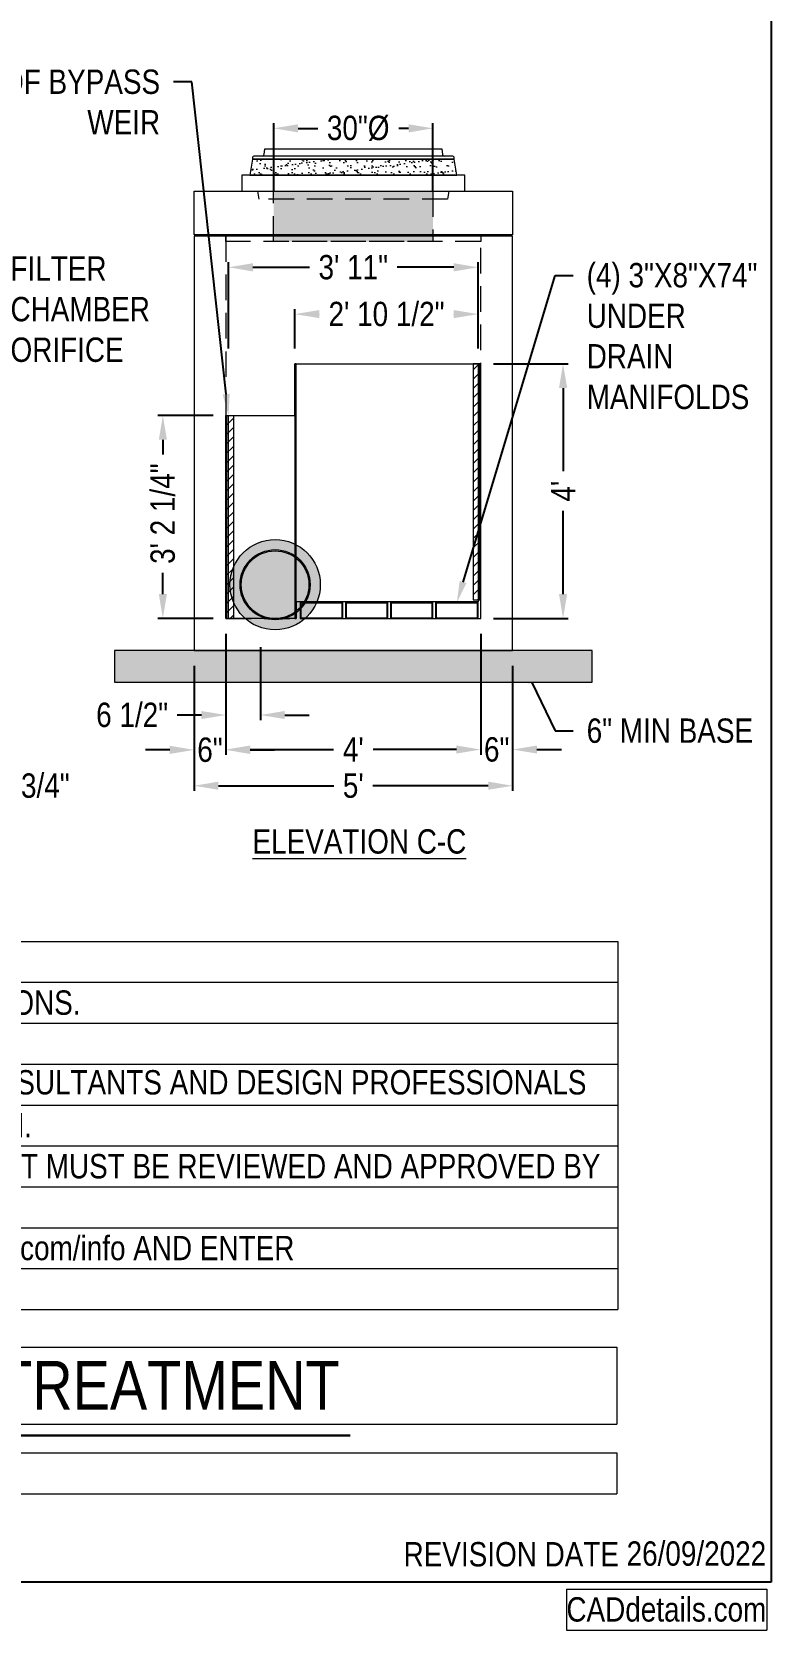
# Model space of a CAD drawing. Extents: x 0 to 216, y -5 to 280.
# Drawn here: x 143.7 to 216, y -4.7 to 151.6 of the extents above; entities that cross this region are included whole.
import ezdxf
from ezdxf import colors
from ezdxf.entities.mleader import LeaderData, LeaderLine
from ezdxf.math import Vec2, Vec3

# ---------------------------------------------------------------- set-up
doc = ezdxf.new("R2010")
doc.units = 0
doc.header["$LTSCALE"] = 10
doc.header["$MEASUREMENT"] = 0
doc.header["$PDMODE"] = 35
doc.linetypes.add('HIDDEN', pattern=[0.375, 0.25, -0.125])
doc.layers.get('0').update_dxf_attribs({"linetype": 'CONTINUOUS'})
doc.layers.get('Defpoints').update_dxf_attribs({"linetype": 'CONTINUOUS'})
for name, color, linetype in [('2628-LOGO$0$CADdetails-7-VERYFINE', 7, 'CONTINUOUS'), ('2628-LOGO$0$CADdetails-FRAME', 7, 'CONTINUOUS'), ('CADdetails-9-TITLEBLOCK', 7, 'CONTINUOUS')]:
    doc.layers.add(name, color=color, linetype=linetype)
for name, color, linetype, lineweight in [('CADdetails-1-ANNO', 41, 'CONTINUOUS', 5), ('CADdetails-2-HATCH', 8, 'CONTINUOUS', 5), ('CADdetails-3-FINE', 11, 'CONTINUOUS', 5), ('CADdetails-3-HIDDEN', 11, 'HIDDEN', 5), ('CADdetails-4-LIGHT', 3, 'CONTINUOUS', 13), ('CADdetails-5-MEDIUM', 4, 'CONTINUOUS', 18), ('CADdetails-6-HEAVY', 6, 'CONTINUOUS', 30)]:
    doc.layers.add(name, color=color, linetype=linetype, lineweight=lineweight)
doc.styles.add('2628-LOGO$0$CADdetails-DIMENSIONS', font='ARIALN.TTF', dxfattribs={"height": 2.38})
doc.styles.add('2628-LOGO$0$CADdetails-NOTES', font='ARIALN.TTF', dxfattribs={"height": 2.38})
doc.styles.add('CADdetails-DETAILTITLE', font='ARIALN.TTF', dxfattribs={"height": 4.77})
doc.styles.add('CADdetails-DIMENSIONS', font='ARIALN.TTF', dxfattribs={"height": 2.38})
doc.styles.add('CADdetails-NOTES', font='ARIALN.TTF', dxfattribs={"height": 2.38})
doc.dimstyles.new('CADdetails-DIM', dxfattribs={"dimtxt": 2.38, "dimasz": 2.38, "dimexe": 0.5, "dimexo": 1.5, "dimgap": 1, "dimtad": 0, "dimzin": 0, "dimdsep": 46, "dimtxsty": 'CADdetails-DIMENSIONS', "dimcen": 1, "dimclrd": 256, "dimclre": 256, "dimclrt": 256, "dimadec": 0, "dimazin": 0, "dimtfac": 1, "dimtofl": 0, "dimtmove": 0, "dimatfit": 3, "dimfxl": 1, "dimtolj": 1, "dimtzin": 0, "dimarcsym": 0})

# ---------------------------------------------------------------- blocks, each defined once
blk = doc.blocks.new('*T42')
at = {"layer": 'Defpoints', "color": 8, "linetype": 'ByBlock', "lineweight": 0, "transparency": 16777216}
for p, q in [((0, 0), (184.71, 0)), ((0, 0), (0, -36)), ((184.71, 0), (184.71, -36)), ((0, -4), (184.71, -4)), ((0, -8), (184.71, -8)), ((0, -12), (184.71, -12)), ((0, -16), (184.71, -16)), ((0, -20), (184.71, -20)), ((0, -24), (184.71, -24)), ((0, -28), (184.71, -28)), ((0, -32), (184.71, -32)), ((0, -36), (184.71, -36))]:
    blk.add_line(p, q, dxfattribs=at)
at = {"layer": '2628-LOGO$0$CADdetails-FRAME', "transparency": 16777216, "char_height": 2.38, "width": 184.5948, "attachment_point": 4, "style": '2628-LOGO$0$CADdetails-NOTES'}
for s, insert in [('NOTES:', (0.06, -2)), ("1.   INSTALLATION TO BE COMPLETED IN ACCORDANCE WITH MANUFACTURER'S SPECIFICATIONS.", (0.06, -6)), ('2.   DO NOT SCALE DRAWING.', (0.06, -10)), ('3.   THIS DRAWING IS INTENDED FOR USE BY ARCHITECTS, ENGINEERS, CONTRACTORS, CONSULTANTS AND DESIGN PROFESSIONALS', (0.06, -14)), ('      FOR PLANNING PURPOSES ONLY.  THIS DRAWING MAY NOT BE USED FOR CONSTRUCTION.', (0.06, -18)), ('4.   ALL INFORMATION CONTAINED HEREIN WAS CURRENT AT THE TIME OF DEVELOPMENT BUT MUST BE REVIEWED AND APPROVED BY', (0.06, -22)), ('      THE PRODUCT MANUFACTURER TO BE CONSIDERED ACCURATE.', (0.06, -26)), ("5.   CONTRACTOR'S NOTE: FOR PRODUCT AND COMPANY INFORMATION VISIT www.CADdetails.com/info AND ENTER", (0.06, -30)), ('      REFERENCE NUMBER', (0.06, -34))]:
    blk.add_mtext(s, dxfattribs=dict(at, insert=insert))
blk = doc.blocks.new('*T43')
at = {"layer": 'Defpoints', "color": 8, "linetype": 'ByBlock', "lineweight": 0, "transparency": 16777216}
for p, q in [((0, 0), (19.6, 0)), ((0, 0), (0, -4)), ((19.6, 0), (19.6, -4)), ((0, -4), (19.6, -4))]:
    blk.add_line(p, q, dxfattribs=at)
at = {"layer": '2628-LOGO$0$CADdetails-7-VERYFINE', "transparency": 16777216, "insert": (19.54, -2), "char_height": 2.38, "width": 19.4793, "attachment_point": 6, "style": '2628-LOGO$0$CADdetails-NOTES'}
blk.add_mtext('CADdetails.com', dxfattribs=at)
blk = doc.blocks.new('2628-LOGO')
at = {"layer": '2628-LOGO$0$CADdetails-FRAME'}
for p, q in [((216, 280), (216, 0)), ((216, 0), (0, 0))]:
    blk.add_line(p, q, dxfattribs=at)
for name, p in [('*T42', (16.3, 62.65)), ('*T43', (196, -0.69))]:
    blk.add_blockref(name, p)
at = {"layer": '2628-LOGO$0$CADdetails-7-VERYFINE', "char_height": 2.38, "attachment_point": 1}
for s, width, gutter_width, insert, style in [('REVISION DATE', 24.5006, 11.9, (180.08, 3.91), '2628-LOGO$0$CADdetails-NOTES'), ('26/09/2022', 13.6761, 23.85, (201.88, 3.98), '2628-LOGO$0$CADdetails-DIMENSIONS')]:
    blk.add_mtext_dynamic_manual_height_columns(s, width=width, gutter_width=gutter_width, heights=[0], dxfattribs=dict(at, insert=insert, style=style))
blk = doc.blocks.new('*T2')
at = {"layer": 'Defpoints', "color": 8, "linetype": 'ByBlock', "lineweight": 0, "transparency": 16777216}
for p, q in [((0, 0), (165.2, 0)), ((0, 0), (0, -4)), ((165.2, 0), (165.2, -4)), ((0, -4), (165.2, -4))]:
    blk.add_line(p, q, dxfattribs=at)
at = {"layer": 'CADdetails-5-MEDIUM', "transparency": 16777216, "insert": (0.06, -2), "char_height": 2.38, "width": 165.0809, "attachment_point": 4, "style": 'CADdetails-NOTES'}
blk.add_mtext('KRAKEN® STORMWATER FILTRATION (KF-4-8-72)', dxfattribs=at)
blk = doc.blocks.new('*T3')
at = {"layer": 'Defpoints', "color": 8, "linetype": 'ByBlock', "lineweight": 0, "transparency": 16777216}
for p, q in [((0, 0), (165.65, 0)), ((0, 0), (0, -7.56)), ((165.65, 0), (165.65, -7.56)), ((0, -7.56), (165.65, -7.56))]:
    blk.add_line(p, q, dxfattribs=at)
at = {"layer": 'CADdetails-6-HEAVY', "transparency": 16777216, "insert": (0.06, -3.78), "char_height": 4.77, "width": 165.5323, "attachment_point": 4, "style": 'CADdetails-DETAILTITLE'}
blk.add_mtext('THE KRAKEN® FILTER - STORMWATER TREATMENT', dxfattribs=at)
blk = doc.blocks.new('*D32')
at = {"layer": 'CADdetails-1-ANNO', "lineweight": -2, "transparency": 16777216}
for p, q in [((120.59, 92.73), (120.59, 77.37)), ((132.92, 92.73), (132.92, 77.37)), ((122.97, 77.87), (130.54, 77.87)), ((132.92, 77.87), (135.3, 77.87))]:
    blk.add_line(p, q, dxfattribs=at)
at = {"layer": 'CADdetails-1-ANNO', "transparency": 16777216}
for points in [[(122.97, 78.27), (122.97, 77.48), (120.59, 77.87)], [(130.54, 78.27), (130.54, 77.48), (132.92, 77.87)]]:
    blk.add_solid(points, dxfattribs=at)
at = {"layer": 'Defpoints', "color": 0, "transparency": 16777216}
for p in [(120.59, 94.23), (132.92, 94.23), (132.92, 77.87)]:
    blk.add_point(p, dxfattribs=at)
at = {"layer": 'CADdetails-1-ANNO', "transparency": 16777216, "insert": (141.76, 77.87), "char_height": 2.38, "attachment_point": 5, "style": 'CADdetails-DIMENSIONS'}
blk.add_mtext('\\A1;1\' 11 3/4"', dxfattribs=at)
blk = doc.blocks.new('*D10')
at = {"layer": 'CADdetails-1-ANNO', "lineweight": -2, "transparency": 16777216}
for p, q in [((161.46, 114.08), (156.04, 114.08)), ((156.54, 111.7), (156.54, 110.28)), ((156.54, 96.61), (156.54, 98.69)), ((161.46, 94.23), (156.04, 94.23))]:
    blk.add_line(p, q, dxfattribs=at)
at = {"layer": 'CADdetails-1-ANNO', "transparency": 16777216}
for points in [[(156.15, 111.7), (156.94, 111.7), (156.54, 114.08)], [(156.15, 96.61), (156.94, 96.61), (156.54, 94.23)]]:
    blk.add_solid(points, dxfattribs=at)
at = {"layer": 'Defpoints', "color": 0, "transparency": 16777216}
for p in [(162.96, 114.08), (156.54, 94.23), (162.96, 94.23)]:
    blk.add_point(p, dxfattribs=at)
at = {"layer": 'CADdetails-1-ANNO', "transparency": 16777216, "insert": (156.54, 104.48), "char_height": 2.38, "attachment_point": 5, "rotation": 90, "style": 'CADdetails-DIMENSIONS'}
blk.add_mtext('\\A1;3\' 2 1/4"', dxfattribs=at)
blk = doc.blocks.new('*D11')
at = {"layer": 'CADdetails-1-ANNO', "lineweight": -2, "transparency": 16777216}
for p, q in [((162.96, 120.64), (162.96, 129.07)), ((165.34, 128.57), (170.88, 128.57)), ((184.98, 128.57), (179.44, 128.57)), ((187.36, 120.64), (187.36, 129.07))]:
    blk.add_line(p, q, dxfattribs=at)
at = {"layer": 'CADdetails-1-ANNO', "transparency": 16777216}
for points in [[(165.34, 128.97), (165.34, 128.17), (162.96, 128.57)], [(184.98, 128.97), (184.98, 128.17), (187.36, 128.57)]]:
    blk.add_solid(points, dxfattribs=at)
at = {"layer": 'Defpoints', "color": 0, "transparency": 16777216}
for p in [(162.96, 128.57), (162.96, 119.14), (187.36, 119.14)]:
    blk.add_point(p, dxfattribs=at)
at = {"layer": 'CADdetails-1-ANNO', "transparency": 16777216, "insert": (175.16, 128.57), "char_height": 2.38, "attachment_point": 5, "style": 'CADdetails-DIMENSIONS'}
blk.add_mtext('\\A1;3\' 11"', dxfattribs=at)
blk = doc.blocks.new('*D12')
at = {"layer": 'CADdetails-1-ANNO', "lineweight": -2, "transparency": 16777216}
for p, q in [((169.45, 120.64), (169.45, 124.49)), ((171.83, 123.99), (171.84, 123.99)), ((184.98, 123.99), (184.98, 123.99)), ((187.36, 120.64), (187.36, 124.49))]:
    blk.add_line(p, q, dxfattribs=at)
at = {"layer": 'CADdetails-1-ANNO', "transparency": 16777216}
for points in [[(171.83, 124.39), (171.83, 123.6), (169.45, 123.99)], [(184.98, 124.39), (184.98, 123.6), (187.36, 123.99)]]:
    blk.add_solid(points, dxfattribs=at)
at = {"layer": 'Defpoints', "color": 0, "transparency": 16777216}
for p in [(187.36, 123.99), (169.45, 119.14), (187.36, 119.14)]:
    blk.add_point(p, dxfattribs=at)
at = {"layer": 'CADdetails-1-ANNO', "transparency": 16777216, "insert": (178.41, 123.99), "char_height": 2.38, "attachment_point": 5, "style": 'CADdetails-DIMENSIONS'}
blk.add_mtext('\\A1;2\' 10 1/2"', dxfattribs=at)
blk = doc.blocks.new('*D13')
at = {"layer": 'CADdetails-1-ANNO', "lineweight": -2, "transparency": 16777216}
for p, q in [((188.86, 119.14), (196.17, 119.14)), ((195.67, 116.76), (195.67, 108.62)), ((195.67, 96.61), (195.67, 104.75)), ((188.86, 94.23), (196.17, 94.23))]:
    blk.add_line(p, q, dxfattribs=at)
at = {"layer": 'CADdetails-1-ANNO', "transparency": 16777216}
for points in [[(195.27, 116.76), (196.07, 116.76), (195.67, 119.14)], [(195.27, 96.61), (196.07, 96.61), (195.67, 94.23)]]:
    blk.add_solid(points, dxfattribs=at)
at = {"layer": 'Defpoints', "color": 0, "transparency": 16777216}
for p in [(187.36, 119.14), (187.36, 94.23), (195.67, 94.23)]:
    blk.add_point(p, dxfattribs=at)
at = {"layer": 'CADdetails-1-ANNO', "transparency": 16777216, "insert": (195.67, 106.68), "char_height": 2.38, "attachment_point": 5, "rotation": 90, "style": 'CADdetails-DIMENSIONS'}
blk.add_mtext("\\A1;4'", dxfattribs=at)
blk = doc.blocks.new('*D18')
at = {"layer": 'CADdetails-1-ANNO', "lineweight": -2, "transparency": 16777216}
for p, q in [((159.59, 89.61), (159.59, 77.37)), ((190.74, 89.61), (190.74, 77.37)), ((161.97, 77.87), (173.27, 77.87)), ((188.36, 77.87), (177.06, 77.87))]:
    blk.add_line(p, q, dxfattribs=at)
at = {"layer": 'CADdetails-1-ANNO', "transparency": 16777216}
for points in [[(161.97, 78.27), (161.97, 77.48), (159.59, 77.87)], [(188.36, 78.27), (188.36, 77.48), (190.74, 77.87)]]:
    blk.add_solid(points, dxfattribs=at)
at = {"layer": 'Defpoints', "color": 0, "transparency": 16777216}
for p in [(159.59, 91.11), (190.74, 91.11), (159.59, 77.87)]:
    blk.add_point(p, dxfattribs=at)
at = {"layer": 'CADdetails-1-ANNO', "transparency": 16777216, "insert": (175.16, 77.87), "char_height": 2.38, "attachment_point": 5, "style": 'CADdetails-DIMENSIONS'}
blk.add_mtext("\\A1;5'", dxfattribs=at)
blk = doc.blocks.new('*D19')
at = {"layer": 'CADdetails-1-ANNO', "lineweight": -2, "transparency": 16777216}
for p, q in [((162.7, 92.73), (162.7, 80.91)), ((187.62, 92.73), (187.62, 80.91)), ((165.08, 81.41), (173.23, 81.41)), ((185.24, 81.41), (177.1, 81.41))]:
    blk.add_line(p, q, dxfattribs=at)
at = {"layer": 'CADdetails-1-ANNO', "transparency": 16777216}
for points in [[(165.08, 81.81), (165.08, 81.02), (162.7, 81.41)], [(185.24, 81.81), (185.24, 81.02), (187.62, 81.41)]]:
    blk.add_solid(points, dxfattribs=at)
at = {"layer": 'Defpoints', "color": 0, "transparency": 16777216}
for p in [(162.7, 94.23), (187.62, 94.23), (187.62, 81.41)]:
    blk.add_point(p, dxfattribs=at)
at = {"layer": 'CADdetails-1-ANNO', "transparency": 16777216, "insert": (175.16, 81.41), "char_height": 2.38, "attachment_point": 5, "style": 'CADdetails-DIMENSIONS'}
blk.add_mtext("\\A1;4'", dxfattribs=at)
blk = doc.blocks.new('*D20')
at = {"layer": 'CADdetails-1-ANNO', "lineweight": -2, "transparency": 16777216}
for p, q in [((162.7, 92.73), (162.7, 80.88)), ((159.59, 89.61), (159.59, 80.88)), ((157.21, 81.38), (154.83, 81.38)), ((165.08, 81.38), (167.46, 81.38))]:
    blk.add_line(p, q, dxfattribs=at)
at = {"layer": 'CADdetails-1-ANNO', "transparency": 16777216}
for points in [[(157.21, 81.78), (157.21, 80.98), (159.59, 81.38)], [(165.08, 81.78), (165.08, 80.98), (162.7, 81.38)]]:
    blk.add_solid(points, dxfattribs=at)
at = {"layer": 'Defpoints', "color": 0, "transparency": 16777216}
for p in [(162.7, 94.23), (159.59, 91.11), (162.7, 81.38)]:
    blk.add_point(p, dxfattribs=at)
at = {"layer": 'CADdetails-1-ANNO', "transparency": 16777216, "insert": (161.15, 81.38), "char_height": 2.38, "attachment_point": 5, "style": 'CADdetails-DIMENSIONS'}
blk.add_mtext('\\A1;6"', dxfattribs=at)
blk = doc.blocks.new('*D21')
at = {"layer": 'CADdetails-1-ANNO', "lineweight": -2, "transparency": 16777216}
for p, q in [((187.62, 92.73), (187.62, 80.91)), ((190.74, 89.61), (190.74, 80.91)), ((185.24, 81.41), (182.86, 81.41)), ((193.12, 81.41), (195.5, 81.41))]:
    blk.add_line(p, q, dxfattribs=at)
at = {"layer": 'CADdetails-1-ANNO', "transparency": 16777216}
for points in [[(185.24, 81.81), (185.24, 81.02), (187.62, 81.41)], [(193.12, 81.81), (193.12, 81.02), (190.74, 81.41)]]:
    blk.add_solid(points, dxfattribs=at)
at = {"layer": 'Defpoints', "color": 0, "transparency": 16777216}
for p in [(187.62, 94.23), (190.74, 91.11), (187.62, 81.41)]:
    blk.add_point(p, dxfattribs=at)
at = {"layer": 'CADdetails-1-ANNO', "transparency": 16777216, "insert": (189.18, 81.41), "char_height": 2.38, "attachment_point": 5, "style": 'CADdetails-DIMENSIONS'}
blk.add_mtext('\\A1;6"', dxfattribs=at)
blk = doc.blocks.new('*D22')
at = {"layer": 'CADdetails-1-ANNO', "lineweight": -2, "transparency": 16777216}
for p, q in [((162.7, 92.73), (162.7, 84.29)), ((166.08, 91.43), (166.08, 84.29)), ((160.32, 84.79), (157.94, 84.79)), ((168.46, 84.79), (170.84, 84.79))]:
    blk.add_line(p, q, dxfattribs=at)
at = {"layer": 'CADdetails-1-ANNO', "transparency": 16777216}
for points in [[(160.32, 85.18), (160.32, 84.39), (162.7, 84.79)], [(168.46, 85.18), (168.46, 84.39), (166.08, 84.79)]]:
    blk.add_solid(points, dxfattribs=at)
at = {"layer": 'Defpoints', "color": 0, "transparency": 16777216}
for p in [(162.7, 94.23), (166.08, 92.93), (162.7, 84.79)]:
    blk.add_point(p, dxfattribs=at)
at = {"layer": 'CADdetails-1-ANNO', "transparency": 16777216, "insert": (153.54, 84.79), "char_height": 2.38, "attachment_point": 5, "style": 'CADdetails-DIMENSIONS'}
blk.add_mtext('\\A1;6 1/2"', dxfattribs=at)
blk = doc.blocks.new('*D40')
at = {"layer": 'CADdetails-1-ANNO', "lineweight": -2, "transparency": 16777216}
for p, q in [((167.38, 135.96), (167.38, 142.66)), ((182.95, 135.96), (182.95, 142.66)), ((169.76, 142.16), (171.68, 142.16)), ((180.57, 142.16), (179.6, 142.16))]:
    blk.add_line(p, q, dxfattribs=at)
at = {"layer": 'CADdetails-1-ANNO', "transparency": 16777216}
for points in [[(169.76, 142.56), (169.76, 141.76), (167.38, 142.16)], [(180.57, 142.56), (180.57, 141.76), (182.95, 142.16)]]:
    blk.add_solid(points, dxfattribs=at)
at = {"layer": 'Defpoints', "color": 0, "transparency": 16777216}
for p in [(182.95, 142.16), (167.38, 134.46), (182.95, 134.46)]:
    blk.add_point(p, dxfattribs=at)
at = {"layer": 'CADdetails-1-ANNO', "transparency": 16777216, "insert": (175.64, 142.16), "char_height": 2.38, "attachment_point": 5, "style": 'CADdetails-DIMENSIONS'}
blk.add_mtext('\\A1;30"%%C', dxfattribs=at)

msp = doc.modelspace()

# ---------------------------------------------------------------- hatches: boundary and pattern name
at = {"layer": 'CADdetails-2-HATCH'}
h = msp.add_hatch(dxfattribs=at)
h.set_pattern_fill('AR-SAND', color=256, scale=0.519124)
h.set_pattern_definition([(37.5, (175.1632, 131.3424), (-0.0327, 1.00026), [0, -0.789068, 0, -0.88251, 0, -0.843576]), (7.5, (175.1632, 131.3424), (0.91873, 1.46504), [0, -0.42568, 0, -0.7112, 0, -0.27254]), (327.5, (174.52465, 131.3424), (1.616624, 0.00294), [0, -0.25956, 0, -0.934422, 0, -1.21994]), (317.5, (174.5246, 131.3424), (1.56055, 0.45562), [0, -0.12978, 0, -0.612566, 0, -0.700817])])
h.paths.add_polyline_path([(165.04, 137.572), (185.286, 137.572), (185.027, 139.129), (165.3, 139.129)])
h = msp.add_hatch(color=256, dxfattribs=at)
h.dxf.hatch_style = 1
h.paths.add_polyline_path([(182.95, 131.083), (167.376, 131.083), (167.376, 136.014), (182.95, 136.014)])
h = msp.add_hatch(dxfattribs=at)
h.set_pattern_fill('ANSI31', color=256, scale=5.191235)
h.set_pattern_definition([(45, (332.8969, 75.5366), (-0.4588447, 0.4588447), [])])
h.paths.add_polyline_path([(186.876, 119.143), (186.876, 96.042), (187.622, 96.042), (187.622, 119.143)])
h = msp.add_hatch(dxfattribs=at)
h.set_pattern_fill('ANSI31', color=256, scale=5.191235)
h.set_pattern_definition([(45, (329.34286, 70.47514), (-0.4588447, 0.4588447), [])])
h.paths.add_polyline_path([(163.45, 114.082), (163.45, 94.225), (162.704, 94.225), (162.704, 114.082)])
h = msp.add_hatch(color=256, dxfattribs=at)
h.dxf.hatch_style = 1
h.paths.add_polyline_path([(169.583, 114.082), (169.453, 114.082), (169.453, 109.799), (169.583, 109.799)])
h = msp.add_hatch(color=256, dxfattribs=at)
edge = h.paths.add_edge_path()
edge.add_arc((167.518, 97.534), 4.413, 0, 360)
h = msp.add_hatch(dxfattribs=at)
h.set_pattern_fill('GRAVEL', color=256, scale=3.114741)
h.set_pattern_definition([(228.01279, (340.02123, 98.37803), (-24.91792906, -28.0326702), [0.419045, -41.48551]), (184.96974, (339.7409, 98.06656), (37.37689359, 3.11474113), [0.719094, -71.19029]), (132.51045, (339.0245, 98.00426), (31.14741132, -34.26215245), [0.507042, -50.19727]), (267.27369, (337.80976, 97.22558), (3.11474113, 62.29482264), [0.654837, -64.828845]), (292.83365, (337.77861, 96.57148), (-15.57370566, 37.37689359), [0.64212, -63.569914]), (357.27369, (338.02779, 95.97968), (-62.29482264, 3.11474113), [0.654837, -64.828845]), (37.69424, (338.68189, 95.94854), (-40.49163472, -31.14741132), [0.86599, -85.732778]), (72.25533, (339.36713, 96.47804), (21.803187925, 68.52430491), [0.817582, -80.940664]), (121.42957, (339.61631, 97.25673), (-24.91792906, 40.49163472), [0.657055, -65.04848]), (175.23636, (339.2737, 97.81738), (34.26215245, -3.11474113), [0.75013, -36.75632]), (222.39744, (338.52615, 97.87968), (-37.376893586, -34.262152453), [0.97008, -96.03798]), (138.81407, (340.89335, 97.19443), (-21.80318792, 18.6884468), [0.3311, -32.779052]), (171.46923, (340.64417, 97.41246), (40.49163472, -6.22948226), [0.629916, -62.361825]), (225, (340.0212, 97.506), (-3e-16, -3.11474), [0.44049, -3.96442]), (203.1986, (339.8032, 97.87968), (15.5737057, 6.2294823), [0.237212, -23.48395]), (291.8014, (339.58516, 97.78623), (-3.1147411, 9.3442234), [0.335467, -16.437927]), (30.96376, (339.70975, 97.47476), (9.3442234, 6.2294823), [0.54486, -17.617047]), (161.56505, (340.177, 97.7551), (6.2294823, -3.114741), [0.393987, -9.45569]), (16.38954, (337.77861, 97.78623), (31.14741132, 9.3442234), [0.551932, -54.64142]), (70.34618, (338.30812, 97.94197), (-12.45896453, -34.26215245), [0.46304, -45.840915]), (293.1986, (340.17696, 98.37803), (-6.2294823, 15.5737057), [0.47442, -23.24674]), (343.61046, (340.36385, 97.94197), (-31.14741132, 9.3442234), [0.551932, -54.64142]), (339.44395, (337.7786, 95.8551), (-15.57370566, 6.22948226), [0.532247, -26.080113]), (294.77514, (338.27697, 95.6682), (-15.57370566, 34.26215245), [0.445962, -44.150344]), (66.8014, (340.2081, 95.2633), (6.2294823, 15.5737057), [0.47442, -23.24674]), (17.35402, (340.395, 95.69936), (-40.49163472, -12.45896453), [0.522127, -51.69045]), (69.44395, (338.6819, 95.2633), (-6.22948226, -15.57370566), [0.266123, -26.346236]), (101.30993, (340.0212, 95.2633), (-3.1147411, 12.4589645), [0.15882, -15.723305]), (165.96376, (339.9901, 95.419), (9.3442234, -3.114741), [0.64212, -12.200287]), (186.00901, (339.36713, 95.57477), (31.14741132, 3.11474113), [0.59507, -58.911974]), (303.69007, (339.70975, 97.1944), (-3.114741, 6.2294823), [0.449214, -10.781145]), (353.15723, (339.95893, 96.82066), (52.95059925, -6.229482264), [0.784273, -77.642905]), (60.9454, (340.73762, 96.72722), (-12.45896453, -21.80318792), [0.32068, -31.74754]), (90, (340.8934, 97.0075), (-3.11474, 3.11474), [0.186884, -2.927857]), (120.25644, (339.30484, 95.6682), (12.45896453, -21.80318792), [0.432712, -42.838654]), (48.01279, (339.0868, 96.04198), (24.91792906, 28.0326702), [0.83809, -41.066467]), (0, (339.6475, 96.665), (3.11474, 3.11474), [0.809833, -2.30491]), (325.30485, (340.4573, 96.66493), (31.14741132, -21.80318792), [0.492484, -48.755897]), (254.0546, (340.8622, 96.3846), (-3.1147411, -12.4589645), [0.453513, -22.222145]), (207.645975, (340.73762, 95.94854), (-59.18008151, -31.14741132), [0.738396, -73.101337]), (175.42608, (340.08352, 95.60591), (-40.49163472, 3.11474113), [0.781174, -77.336136])])
h.paths.add_polyline_path([(151.803, 87.996), (198.524, 87.996), (198.524, 91.11), (151.803, 91.11)])

# ---------------------------------------------------------------- linework, layer by layer
for p, q in [((187.525, 96.042), (187.525, 119.143)), ((162.802, 94.225), (162.802, 114.082))]:
    msp.add_line(p, q, dxfattribs=at)
for points in [[(165.04, 137.572), (185.286, 137.572), (185.027, 139.129), (165.3, 139.129)], [(186.876, 119.143), (186.876, 96.042), (187.622, 96.042), (187.622, 119.143)], [(163.45, 114.082), (163.45, 94.225), (162.704, 94.225), (162.704, 114.082)]]:
    msp.add_lwpolyline(points, close=True, dxfattribs=at)
at = {"layer": 'CADdetails-3-FINE'}
for points in [[(169.972, 94.225), (174.125, 94.225), (174.125, 95.782), (169.972, 95.782)], [(170.037, 94.29), (174.06, 94.29), (174.06, 95.718), (170.037, 95.718)], [(174.384, 94.225), (178.537, 94.225), (178.537, 95.782), (174.384, 95.782)], [(174.449, 94.29), (178.473, 94.29), (178.473, 95.718), (174.449, 95.718)], [(178.797, 94.225), (182.95, 94.225), (182.95, 95.782), (178.797, 95.782)], [(178.862, 94.29), (182.885, 94.29), (182.885, 95.718), (178.862, 95.718)], [(183.21, 94.225), (187.363, 94.225), (187.363, 95.782), (183.21, 95.782)], [(183.274, 94.29), (187.298, 94.29), (187.298, 95.718), (183.274, 95.718)]]:
    msp.add_lwpolyline(points, close=True, dxfattribs=at)
at = {"layer": 'CADdetails-3-HIDDEN'}
for p, q in [((167.376, 137.572), (167.376, 139.129)), ((182.95, 137.572), (182.95, 139.129)), ((167.376, 136.014), (167.376, 137.572)), ((182.95, 136.014), (182.95, 137.572))]:
    msp.add_line(p, q, dxfattribs=at)
for points in [[(184.507, 136.014), (184.378, 135.236), (165.949, 135.236), (165.819, 136.014)], [(187.622, 131.732), (187.622, 131.083), (162.704, 131.083), (162.704, 131.732)], [(162.704, 131.602), (162.704, 94.225), (187.622, 94.225), (187.622, 131.602)]]:
    msp.add_lwpolyline(points, dxfattribs=at)
for points in [[(182.95, 131.083), (167.376, 131.083), (167.376, 136.014), (182.95, 136.014)], [(169.583, 114.082), (169.453, 114.082), (169.453, 109.799), (169.583, 109.799)]]:
    msp.add_lwpolyline(points, close=True, dxfattribs=at)
at = {"layer": 'CADdetails-4-LIGHT'}
for points in [[(162.964, 94.225), (162.964, 114.082), (169.453, 114.082), (169.453, 119.143), (187.363, 119.143), (187.363, 95.847), (169.583, 95.847), (169.583, 94.225)], [(169.453, 119.143), (169.453, 94.225), (169.583, 94.225), (169.583, 119.143)], [(169.583, 114.082), (169.453, 114.082), (169.453, 109.799), (169.583, 109.799)], [(151.803, 87.996), (198.524, 87.996), (198.524, 91.11), (151.803, 91.11)]]:
    msp.add_lwpolyline(points, close=True, dxfattribs=at)
for radius in [3.426, 3.309]:
    msp.add_circle((167.518, 97.534), radius, dxfattribs=at)
at = {"layer": 'CADdetails-5-MEDIUM'}
msp.add_lwpolyline([(165.318, 139.335), (165.3, 139.129), (185.027, 139.129), (185.008, 139.335, 0.3888787), (184.879, 139.454), (165.447, 139.454, 0.3888787)], format="xyb", close=True, dxfattribs=at)
msp.add_lwpolyline([(166.251, 139.454, 0.4040262), (166.446, 139.642), (166.499, 140.136, -0.4040262), (166.532, 140.167), (183.795, 140.167, -0.4040262), (183.827, 140.136), (183.881, 139.642, 0.4040262), (184.075, 139.454)], format="xyb", dxfattribs=at)
for points in [[(164.262, 136.014), (186.065, 136.014), (186.065, 137.572), (164.262, 137.572)], [(159.589, 136.014), (190.737, 136.014), (190.737, 131.732), (159.589, 131.732)], [(159.589, 131.602), (159.589, 91.11), (190.737, 91.11), (190.737, 131.602)]]:
    msp.add_lwpolyline(points, close=True, dxfattribs=at)
msp.add_circle((167.518, 97.534), 4.413, dxfattribs=at)
at = {"layer": 'CADdetails-6-HEAVY'}
msp.add_line((16.299, 14.322), (174.864, 14.322), dxfattribs=at)

# ---------------------------------------------------------------- block references
for name, p in [('*T3', (35.283, 22.987)), ('*T2', (35.735, 12.622))]:
    msp.add_blockref(name, p)
at = {"layer": 'CADdetails-9-TITLEBLOCK'}
msp.add_blockref('2628-LOGO', (0, 0), dxfattribs=at)

# ---------------------------------------------------------------- texts
at = {"layer": 'CADdetails-1-ANNO', "insert": (175.759, 73.617), "char_height": 2.38, "attachment_point": 2, "style": 'CADdetails-NOTES'}
msp.add_mtext_dynamic_manual_height_columns('{\\LELEVATION C-C}', width=65.0706, gutter_width=17.002, heights=[0], dxfattribs=at)

# ---------------------------------------------------------------- dimensions: what is measured, and where the dimension line sits
at = {"layer": 'CADdetails-1-ANNO'}
for base, p1, p2, text, picture, middle in [((182.95, 142.159), (167.376, 134.457), (182.95, 134.457), '30"%%C', '*D40', (175.643, 142.159)), ((162.964, 128.57), (187.363, 119.143), (162.964, 119.143), '3\' 11"', '*D11', (175.163, 128.57)), ((187.363, 123.994), (169.453, 119.143), (187.363, 119.143), '2\' 10 1/2"', '*D12', (178.408, 123.994)), ((187.622, 81.412), (190.737, 91.11), (187.622, 94.225), '6"', '*D21', (189.18, 81.412))]:
    dim = msp.add_linear_dim(base=base, p1=p1, p2=p2, text=text, dimstyle='CADdetails-DIM', dxfattribs=at)
    dim.commit()
    dim.dimension.update_dxf_attribs({"geometry": picture, "text_midpoint": middle, "dimtype": 160})
for base, p1, p2, angle, text, picture, middle in [((195.669, 94.225), (187.363, 119.143), (187.363, 94.225), 90, "4'", '*D13', (195.669, 106.684)), ((187.622, 81.412), (162.704, 94.225), (187.622, 94.225), 180, "4'", '*D19', (175.163, 81.412)), ((159.589, 77.873), (190.737, 91.11), (159.589, 91.11), 360, "5'", '*D18', (175.163, 77.873))]:
    dim = msp.add_linear_dim(base=base, p1=p1, p2=p2, angle=angle, text=text, dimstyle='CADdetails-DIM', dxfattribs=at)
    dim.commit()
    dim.dimension.update_dxf_attribs({"geometry": picture, "text_midpoint": middle})
for base, p1, p2, angle, text, picture, middle in [((156.542, 94.225), (162.964, 114.082), (162.964, 94.225), 90, '3\' 2 1/4"', '*D10', (156.542, 104.483)), ((162.704, 84.787), (166.079, 92.927), (162.704, 94.225), 180, '6 1/2"', '*D22', (153.541, 84.787)), ((162.704, 81.381), (159.589, 91.11), (162.704, 94.225), 180, '6"', '*D20', (161.147, 81.381))]:
    dim = msp.add_linear_dim(base=base, p1=p1, p2=p2, angle=angle, text=text, dimstyle='CADdetails-DIM', dxfattribs=at)
    dim.commit()
    dim.dimension.update_dxf_attribs({"geometry": picture, "text_midpoint": middle, "dimtype": 160})
dim = msp.add_linear_dim(base=(132.918, 77.873), p1=(120.589, 94.225), p2=(132.918, 94.225), text='1\' 11 3/4"', dimstyle='CADdetails-DIM', dxfattribs=at)
dim.commit()
dim.dimension.update_dxf_attribs({"geometry": '*D32', "text_midpoint": (141.761, 77.873)})

# ---------------------------------------------------------------- leaders
ml = msp.add_multileader_mtext('Standard', dxfattribs=at)
ml.set_content('TOP OF BYPASS\\PWEIR', color=256, style='CADdetails-NOTES')
ml.set_leader_properties()
ml.build(insert=Vec2(0, 0))
ml.multileader.update_dxf_attribs({"dogleg_length": 2, "arrow_head_size": 2.101})
ctx = ml.context
ctx.base_point, ctx.char_height, ctx.arrow_head_size, ctx.landing_gap_size, ctx.plane_origin = Vec3(133.341, 146.719), 2.38, 2.101, 1.324, Vec3(140.078, 131.184)
ctx.text_align_type = 2
notes = []
notes.append((ctx, [(0, (1, 1, 0), (159.364, 146.719), (-1, 0), 1.765, [(0, [(162.964, 114.082)], 0, [])])]))
ctx.mtext.insert, ctx.mtext.width, ctx.mtext.alignment, ctx.mtext.flow_direction = Vec3(156.275, 147.909), 26.00975, 3, 5
ml = msp.add_multileader_mtext('Standard', dxfattribs=at)
ml.set_content('FILTER \\PCHAMBER\\PORIFICE', color=256, style='CADdetails-NOTES')
ml.set_leader_properties()
ml.build(insert=Vec2(0, 0))
ml.multileader.update_dxf_attribs({"dogleg_length": 2, "arrow_head_size": 2.101})
ctx = ml.context
ctx.base_point, ctx.char_height, ctx.arrow_head_size, ctx.landing_gap_size, ctx.plane_origin = Vec3(140.326, 128.428), 2.38, 2.101, 1.324, Vec3(157.161, 142.663)
notes.append((ctx, [(1, (1, 1, 0), (138.56, 128.428), (1, 0), 1.765, [(0, [(118.382, 111.94)], 0, [])])]))
ctx.mtext.insert, ctx.mtext.flow_direction = Vec3(141.65, 129.638), 5
ml = msp.add_multileader_mtext('Standard', dxfattribs=at)
ml.set_content('(4) 3"X8"X74"\\PUNDER\\PDRAIN\\PMANIFOLDS', color=256, style='CADdetails-NOTES')
ml.set_leader_properties()
ml.build(insert=Vec2(0, 0))
ml.multileader.update_dxf_attribs({"dogleg_length": 2, "arrow_head_size": 2.101})
ctx = ml.context
ctx.base_point, ctx.char_height, ctx.arrow_head_size, ctx.landing_gap_size, ctx.plane_origin = Vec3(196.655, 127.784), 2.38, 2.101, 1.324, Vec3(170.214, 102.991)
notes.append((ctx, [(1, (1, 1, 0), (194.89, 127.784), (1, 0), 1.765, [(0, [(185.286, 95.782)], 0, [])])]))
ctx.mtext.insert, ctx.mtext.flow_direction = Vec3(197.979, 128.994), 5
ml = msp.add_multileader_mtext('Standard', dxfattribs=at)
ml.set_content('6" MIN BASE', color=256, style='CADdetails-NOTES')
ml.set_leader_properties()
ml.build(insert=Vec2(0, 0))
ml.multileader.update_dxf_attribs({"dogleg_length": 2, "arrow_head_size": 2.101})
ctx = ml.context
ctx.base_point, ctx.char_height, ctx.arrow_head_size, ctx.landing_gap_size, ctx.plane_origin = Vec3(196.655, 83.239), 2.38, 2.101, 1.324, Vec3(170.214, 58.446)
notes.append((ctx, [(1, (1, 1, 0), (194.89, 83.239), (1, 0), 1.765, [(0, [(191.715, 89.87)], 0, [])])]))
ctx.mtext.insert, ctx.mtext.flow_direction = Vec3(197.979, 84.449), 5
for ctx, leaders in notes:
    for number, flags, end, landing, length, lines in leaders:
        leader = LeaderData()
        leader.index, (leader.has_last_leader_line, leader.has_dogleg_vector, leader.attachment_direction) = number, flags
        leader.last_leader_point, leader.dogleg_vector, leader.dogleg_length = Vec3(end), Vec3(landing), length
        for number, points, colour, breaks in lines:
            line = LeaderLine()
            line.index, line.vertices, line.color, line.breaks = number, Vec3.list(points), colors.encode_raw_color(colour), breaks
            leader.lines.append(line)
        ctx.leaders.append(leader)

doc.saveas('drawing.dxf')
